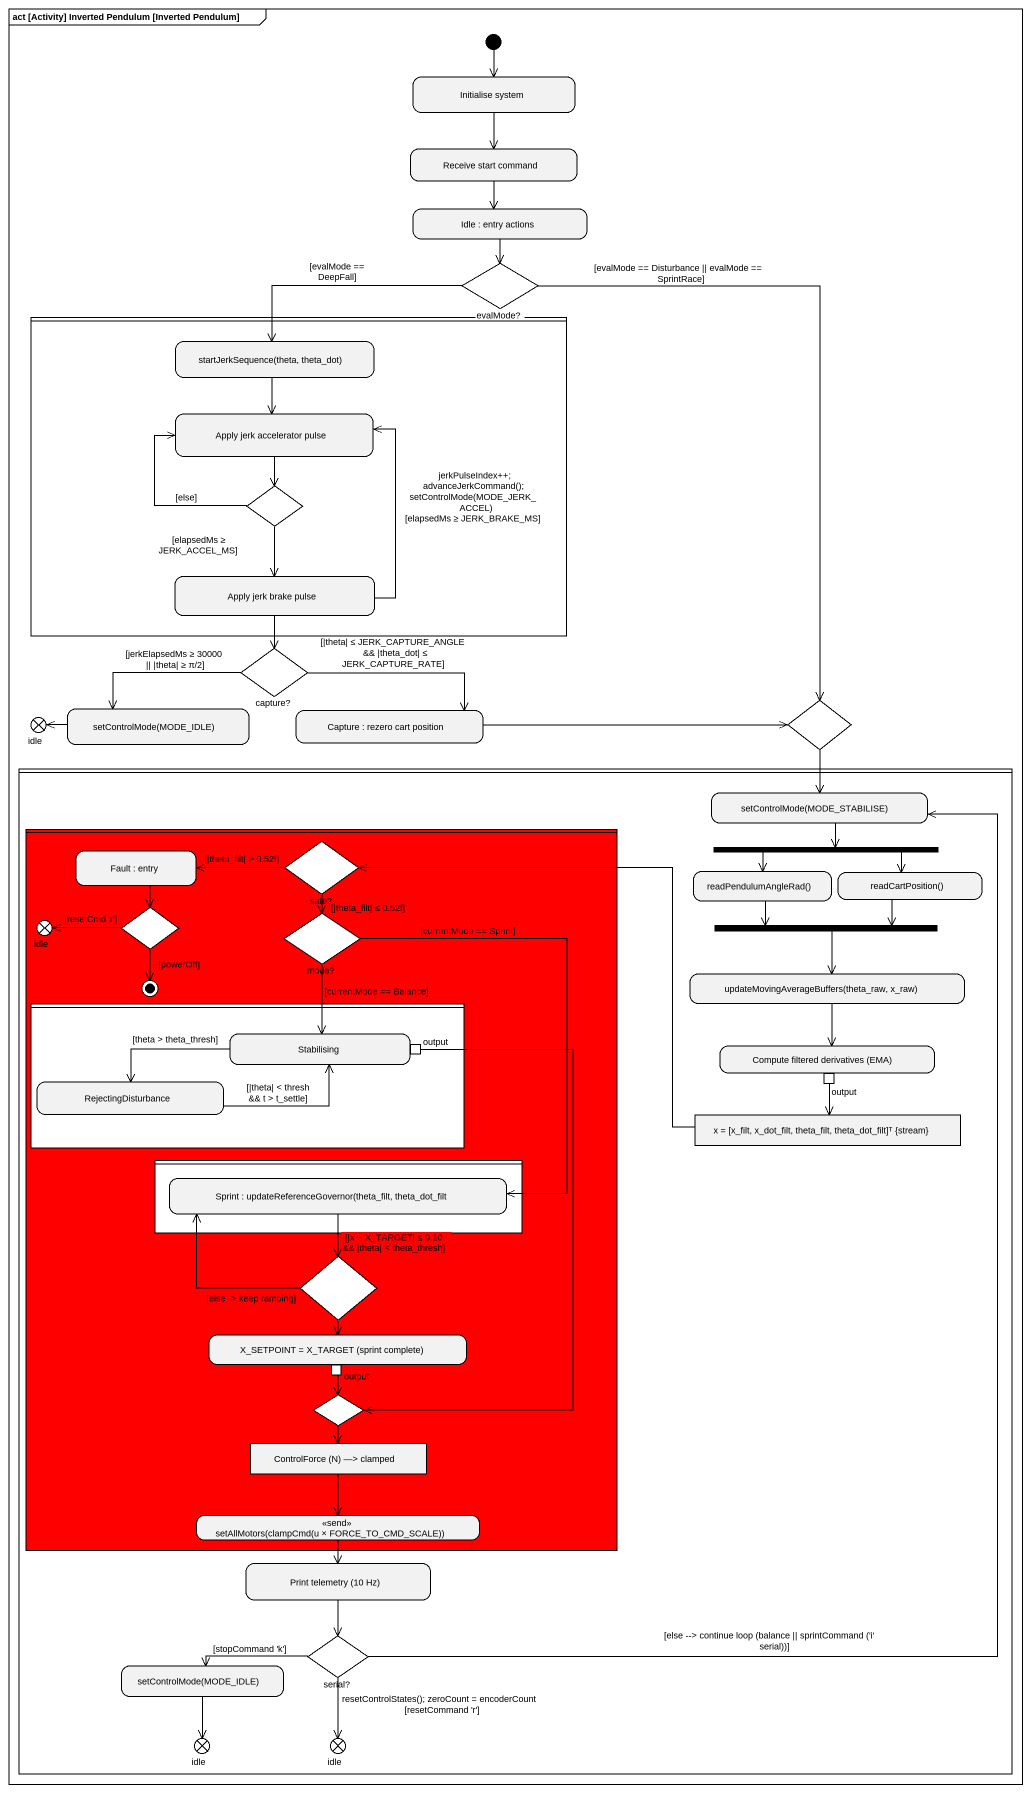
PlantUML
@startuml
mainframe act [Activity] Inverted Pendulum [Inverted Pendulum]
hide empty description
state "Initialise system" as Initialise_system
state "Receive start command" as Receive_start_command
state "Idle : entry actions" as Idle
state "evalMode?" as evalMode <<choice>>
state " " as lane1 <<partition>> {
  state "startJerkSequence(theta, theta_dot)" as startJerkSequence_theta
  state "Apply jerk accelerator pulse" as Apply_jerk_accelerator_pulse
  state choice1 <<choice>>
  state "Apply jerk brake pulse" as Apply_jerk_brake_pulse
}
state "capture?" as capture <<choice>>
state idle <<end>>
state "setControlMode(MODE_IDLE)" as setControlMode_MODE_IDLE
state "Capture : rezero cart position" as Capture
state choice2 <<choice>>
state " " as lane2 <<partition>> {
  state "setControlMode(MODE_STABILISE)" as setControlMode_MODE
  state " " as lane3 <<partition>> #FF0000 {
    state "safe?" as safe <<choice>>
    state "Fault : entry" as Fault
    state choice3 <<choice>>
    state "mode?" as mode <<choice>>
    state "idle" as idle_2 <<end>>
    state " " as lane4 <<partition>> {
      state Stabilising {
        state output <<outputPin>>
      }
      state RejectingDisturbance
    }
    state " " as lane5 <<partition>> {
      state "Sprint : updateReferenceGovernor(theta_filt, theta_dot_filt" as Sprint
    }
    state choice4 <<choice>>
    state "X_SETPOINT = X_TARGET (sprint complete)" as X_SETPOINT_X_TARGET_sprint {
      state "output" as output_3 <<outputPin>>
    }
    state choice5 <<choice>>
    state "ControlForce (N) —> clamped" as ControlForce_N_clamped <<object>>
    state "setAllMotors(clampCmd(u × FORCE_TO_CMD_SCALE))" as setAllMotors_clampCmd_u <<send>>
    choice3 --> [*] : [powerOff]
  }
  state "readPendulumAngleRad()" as readPendulumAngleRad
  state fork1 <<fork>>
  state "readCartPosition()" as readCartPosition
  state fork2 <<join>>
  state "updateMovingAverageBuffers(theta_raw, x_raw)" as updateMovingAverageBuffers
  state "Compute filtered derivatives (EMA)" as Compute_filtered {
    state "output" as output_2 <<outputPin>>
  }
  state "x = [x_filt, x_dot_filt, theta_filt, theta_dot_filt]ᵀ {stream}" as x_x_filt_x_dot_filt_theta <<object>>
  state "Print telemetry (10 Hz)" as Print_telemetry_10_Hz
  state "serial?" as serial <<choice>>
  state "setControlMode(MODE_IDLE)" as setControlMode_MODE_IDLE_2
  state "idle" as idle_3 <<end>>
  state "idle" as idle_4 <<end>>
}
[*] --> Initialise_system
Initialise_system --> Receive_start_command
Receive_start_command --> Idle
Idle --> evalMode
evalMode -left-> startJerkSequence_theta : [evalMode == DeepFall]
evalMode --> choice2 : [evalMode == Disturbance || evalMode == SprintRace]
startJerkSequence_theta --> Apply_jerk_accelerator_pulse
Apply_jerk_accelerator_pulse --> choice1
choice1 -up-> Apply_jerk_accelerator_pulse : [else]
choice1 --> Apply_jerk_brake_pulse : [elapsedMs ≥ JERK_ACCEL_MS]
Apply_jerk_brake_pulse -up-> Apply_jerk_accelerator_pulse : jerkPulseIndex++; advanceJerkCommand(); setControlMode(MODE_JERK_ACCEL) [elapsedMs ≥ JERK_BRAKE_MS]
Apply_jerk_brake_pulse --> capture
capture -left-> setControlMode_MODE_IDLE : [jerkElapsedMs ≥ 30000 || |theta| ≥ π/2]
capture -right-> Capture : [|theta| ≤ JERK_CAPTURE_ANGLE && |theta_dot| ≤ JERK_CAPTURE_RATE]
setControlMode_MODE_IDLE -left-> idle
Capture -right-> choice2
choice2 --> setControlMode_MODE
setControlMode_MODE --> fork1
safe -left-> Fault : [|theta_filt| > 0.52f]
safe --> mode : [|theta_filt| ≤ 0.52f]
Fault --> choice3
readPendulumAngleRad --> fork2
fork1 -left-> readPendulumAngleRad
fork1 -right-> readCartPosition
readCartPosition -left-> fork2
choice3 -left-> idle_2 : [resetCmd 'r']
mode --> Stabilising : [currentMode == Balance]
mode --> Sprint : [currentMode == Sprint]
fork2 --> updateMovingAverageBuffers
updateMovingAverageBuffers --> Compute_filtered
Stabilising -left-> RejectingDisturbance : [theta > theta_thresh]
output --> choice5
output_2 --> x_x_filt_x_dot_filt_theta
RejectingDisturbance -right-> Stabilising : [|theta| < thresh && t > t_settle]
x_x_filt_x_dot_filt_theta -left-> safe
Sprint --> choice4 : [|x − X_TARGET| ≤ 0.10 && |theta| < theta_thresh]
choice4 -up-> Sprint : [else -> keep ramping]
choice4 --> X_SETPOINT_X_TARGET_sprint
output_3 --> choice5
choice5 --> ControlForce_N_clamped
ControlForce_N_clamped --> setAllMotors_clampCmd_u
setAllMotors_clampCmd_u --> Print_telemetry_10_Hz
Print_telemetry_10_Hz --> serial
serial -up-> setControlMode_MODE : [else --> continue loop (balance || sprintCommand ('i' serial))]
serial -left-> setControlMode_MODE_IDLE_2 : [stopCommand 'k']
serial --> idle_4 : resetControlStates(); zeroCount = encoderCount [resetCommand 'r']
setControlMode_MODE_IDLE_2 --> idle_3
@enduml
